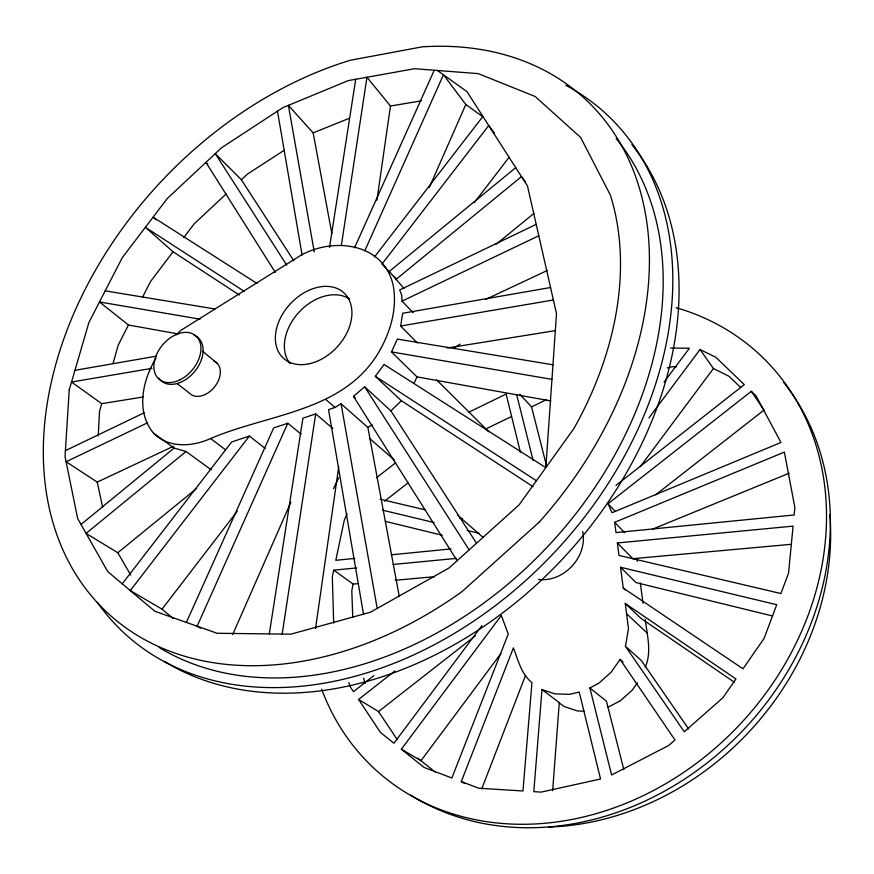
<?xml version="1.0" encoding="UTF-8"?>
<svg xmlns="http://www.w3.org/2000/svg" width="874" height="874" viewBox="0 0 874 874"><rect width="100%" height="100%" fill="white"/><g stroke="black" fill="none" stroke-linecap="round" stroke-linejoin="round"><path stroke-width="1.31" d="M98.249 435.864L99.516 411.425L101.701 403.668L143.292 396.971M552.652 790.697L559.284 702.62L541.978 689.597L533.806 791.658L541.115 792.117L600.547 778.996L579.222 692.044L569.761 694.338L555.023 693.89L541.978 689.597M315.536 628.526L338.73 466.782M376.956 200.212L390.459 106.016L366.96 77.262L341.341 245.496M282.171 634.076L315.7 413.905L302.917 418.176L269.301 633.912M329.52 247.408L355.718 79.283M333.682 622.998L332.317 576.774L333.715 570.154L353.14 584.083L351.796 590.616L352.768 617.415M417.401 342.99L400.631 326.002L402.75 313.253L550.544 287.513M113.052 363.453L118.198 345.175L128.445 325.008L178.143 333.934M481.738 788.949L525.547 675.351M461.297 781.574L513.399 647.874C518.227 660.121 521.166 674.062 531.96 682.638L522.969 790.981L478.81 788.228L461.297 781.574L464.64 783.541M645.231 667.31C651.971 651.993 647.077 635.267 645.263 619.437M625.456 646.334L628.472 628.559L625.249 603.497L735.952 678.967L722.984 697.671L684.276 731.778L625.456 646.334L641.254 660.427L688.603 728.916M232.681 634.557L290.878 502.233M429.232 187.67L465.82 104.476L443.446 74.793L364.808 250.827M301.169 434.225L287.786 423.234L197.109 626.21L200.583 628.242M186.381 622.419L273.682 427.943L287.786 423.234M354.538 247.812L434.258 70.226M347.098 513.857L344.334 519.964L335.802 560.31L354.768 558.431M414.09 383.282L416.996 376.88L391.476 351.916L397.364 339.09L552.958 364.786M156.064 357.969C142.593 380.124 135.448 411.61 153.627 433.264C168.758 448.373 192.422 446.898 210.579 438.529C269.52 413.369 345.088 411.84 379.95 350.19C390.7 330.831 397.102 308.708 393.42 286.497C384.724 243.475 334.818 236.734 301.29 255.044L181.071 330.219L176.177 334.753M142.528 297.247L150.47 281.603L173.041 251.767L145.39 227.295L244.294 291.403M637.365 682.878L632.208 690.231L620.332 700.762L607.583 707.481M620.114 659.433L611.013 672.379L598.81 683.217L589.884 687.958L611.603 774.976L668.741 745.467L674.979 739.983L620.114 659.433L623.107 662.033M437.393 70.466L467 91.65L527.492 186.02L556.509 313.722L545.824 467.645L384.047 364.469L375.339 376.323L401.33 400.718L390.907 410.9L476.439 543.158M500.9 653.555L421.006 760.708L401.363 749.204L501.315 615.449L508.242 634.032L451.869 777.991L424.065 767.438L401.363 749.204M640.227 466.694L713.435 368.522L700.052 349.513L648.945 417.903M481.913 625.598L393.923 743.239L380.398 732.379L358.602 699.429L394.928 670.926M664.076 382.08L689.4 348.223L670.598 348.049M183.78 237.564L194.312 223.657L226.246 193.875M265.204 448.438L249.374 436.06L130.27 590.573L162.029 609.156L237.324 511.126M474.232 202.692L509.149 157.222M122.251 583.81L231.708 441.96L249.374 436.06M374.443 256.989L482.896 116.45M293.817 260.802L241.388 179.749L247.539 174.013L284.137 150.328M390.907 410.9L364.644 386.778L353.478 396.359L457.124 560.715M81.02 524.455L174.079 448.078L186.053 451.487L211.202 469.808M515.726 167.677L389.301 271.443L403.985 288.409M186.053 451.487L86.089 533.413L117.793 552.729L130.729 575.081M395.704 279.669L521.461 176.614L525.514 182M117.793 552.729L196.65 488.424M496.137 244.239L533.927 213.42M376.552 477.728L395.747 462.674M373.853 675.635L353.457 691.662L350.037 686.483L348.868 682.649M615.995 485.398L744.298 384.604L715.861 357.302L700.052 349.513M608.031 503.741L751.301 391.334L756.032 395.867L780.974 442.463L612.008 512.732L608.031 503.741L615.285 511.388M384.626 501.163L408.202 482.754M358.602 699.429L378.518 711.567L475.281 635.879M655.642 494.826L764.04 410.059L751.301 391.334M363.497 614.127L328.526 409.622L334.928 407.492L341.079 403.799L367.867 427.419L399.221 596.155M367.867 427.419L372.28 424.797M469.032 412.113L506.122 394.043L520.434 452.393M486.01 428.85L511.487 416.548M519.888 394.349L531.556 406.88L546.163 399.822M65.408 450.645L144.079 412.834M536.199 224.367L399.691 289.971L401.69 295.15L402.04 301.137L413.118 312.652M147.695 422.732L66.107 461.745L97.233 482.109L102.684 507.401M402.04 301.137L538.788 235.762M97.233 482.109L173.555 446.21M485.911 299.323L547.332 270.448M614.673 522.313L784.36 452.098L794.881 507.521L794.171 514.972L616.006 532.594L614.673 522.313L624.637 532.681M652.812 529.032L789.2 473.205M314.258 251.909L288.387 105.361L313.154 132.881L349.469 118.219M667.19 367.91L672.499 366.698L676.476 366.763M74.956 370.325L156.424 356.144M151.967 368.336L71.548 382.025L101.701 403.668M400.631 326.002L553.384 299.99M390.459 106.016L421.268 100.838M447.193 348.049L555.558 330.591M391.355 554.804L450.984 548.916M333.715 570.154L356.658 567.947M393.092 564.462L456.512 558.377M617.361 542.962L793.089 526.126L788.556 573.136L780.908 593.544L618.989 555.438L617.361 542.962L632.82 558.694L790.773 544.349M353.14 584.083L358.569 583.592M395.179 580.27L434.498 576.698M584.061 711.196L577.495 710.966L564.254 706.553L559.021 702.816M105.208 290.856L214.949 308.97M200.059 319.174L99.483 301.967L128.445 325.008M391.476 351.916L551.953 379.36M416.996 376.88L550.718 400.915M380.124 499.218L425.135 509.815M459.549 517.911L462.204 518.533M382.539 510.165L434.159 522.554M467.24 530.485L479.16 533.348M620.529 567.248L776.724 604.71L764.073 638.446L742.998 668.807L623.238 588.038L620.529 567.248L636.043 582.608L772.583 615.973M385.423 521.374L442.266 535.259M713.435 368.522L729.025 376.29L740.649 387.499M257.065 283.493L153.081 217.178L156.02 219.822M375.339 376.323L536.428 480.722M173.041 251.767L239.312 295.008M401.33 400.718L533.064 486.665M734.28 682.19L640.861 618.3L625.249 603.497M465.82 104.476L482.798 116.766M153.627 433.264L174.516 448.384M210.579 438.529L225.601 449.859M177.061 383.522L189.614 393.3A20.397 14.192 -50.3 0 0 215.168 386.133A20.397 14.192 -50.3 0 0 213.78 360.984M589.884 687.958L606.436 701.21L623.85 769.655M417.848 758.173L435.328 772.157M202.582 351.239L216.894 363.016M162.029 609.156L173.238 618.541M315.7 413.905L332.874 428.533M325.969 399.669L334.928 407.492M369.527 438.366L394.141 459.833M457.714 515.299L483.355 537.663M353.478 396.359L355.445 398.129M626.582 613.723L647.11 632.951M623.238 588.038L625.183 589.917M207.804 164.225L205.925 162.378L275.277 272.349M436.65 379.895L488.752 431.767M241.388 179.749L215.277 153.616L286.705 265.128M393.912 276.304L395.747 278.249M389.345 271.858L381.971 264.057L488.73 125.561L494.455 133.209M378.518 711.567L397.233 739.59M364.644 386.778L469.13 549.888M363.573 678.06L365.179 683.25M531.556 406.88L546.6 466.039M516.709 394.775L533.085 460.38M313.154 132.881L331.825 233.413M341.079 403.799L377.207 608.424M277.484 111.151L302.087 255.033M636.982 558.639L637.343 561.348M640.292 582.958L643.056 603.224M290.048 363.584A44.181 31.781 -47 0 1 299.006 312.204A44.181 31.781 -47 0 1 349.666 299.083M631.891 144.647A351.315 259.665 -47 0 1 568.056 553.013A351.315 259.665 -47 0 1 164.356 661.389M194.17 335.299A28.372 19.414 -50.2 0 1 194.673 371.505A28.372 19.414 -50.2 0 1 158.871 378.191M829.819 514.447A269.826 228.901 -47 0 1 548.719 827.033M676.148 307.692A282.815 237.63 -47 0 1 741.076 723.169A282.815 237.63 -47 0 1 321.665 689.182M333.518 488.73A282.815 237.63 -47 0 1 338.73 477.739M454.436 347.776A282.815 237.63 -47 0 1 460.139 344.137M783.344 382.036A280.98 236.854 -47 0 1 749.018 723.858A280.98 236.854 -47 0 1 410.725 795.121M565.849 85.324A354.199 260.299 -47 0 1 560.234 546.097A354.199 260.299 -47 0 1 97.353 602.339M616.148 138.54A344.717 253.209 -47 0 1 555.012 538.602A344.717 253.209 -47 0 1 159.134 647.459M582.674 531.556A37.746 31.54 -47 0 1 538.504 579.44M69.243 389.913L65.037 456.523L77.644 518.511L107.721 571.585L154.851 611.276L217.134 633.279L290.867 634.174L370.5 612.193L449.083 567.958L519.134 504.822L573.879 428.577A321.894 233.183 -47 0 0 610.38 195.11L580.62 137.393L535.096 96.468L478.253 73.624L414.582 68.707L348.223 80.626L282.826 107.666L221.559 147.75L167.196 198.606L122.229 257.754L88.897 322.528L69.243 389.913M539.138 522.226L461.92 591.676A350.769 254.443 -47 0 1 48.715 505.587A350.769 254.443 -47 0 1 350.332 60.262L422.229 46.846A350.769 254.443 -47 0 1 642.237 198.584A350.769 254.443 -47 0 1 539.138 522.226M310.194 363.551A44.541 31.835 -47 0 0 348.376 298.46A44.541 31.835 -47 0 0 282.357 314.498A44.541 31.835 -47 0 0 310.194 363.551M180.142 379.742A28.427 19.425 -50.2 0 0 196.268 336.239A28.427 19.425 -50.2 0 0 155.791 356.483A28.427 19.425 -50.2 0 0 180.142 379.742"/></g></svg>
